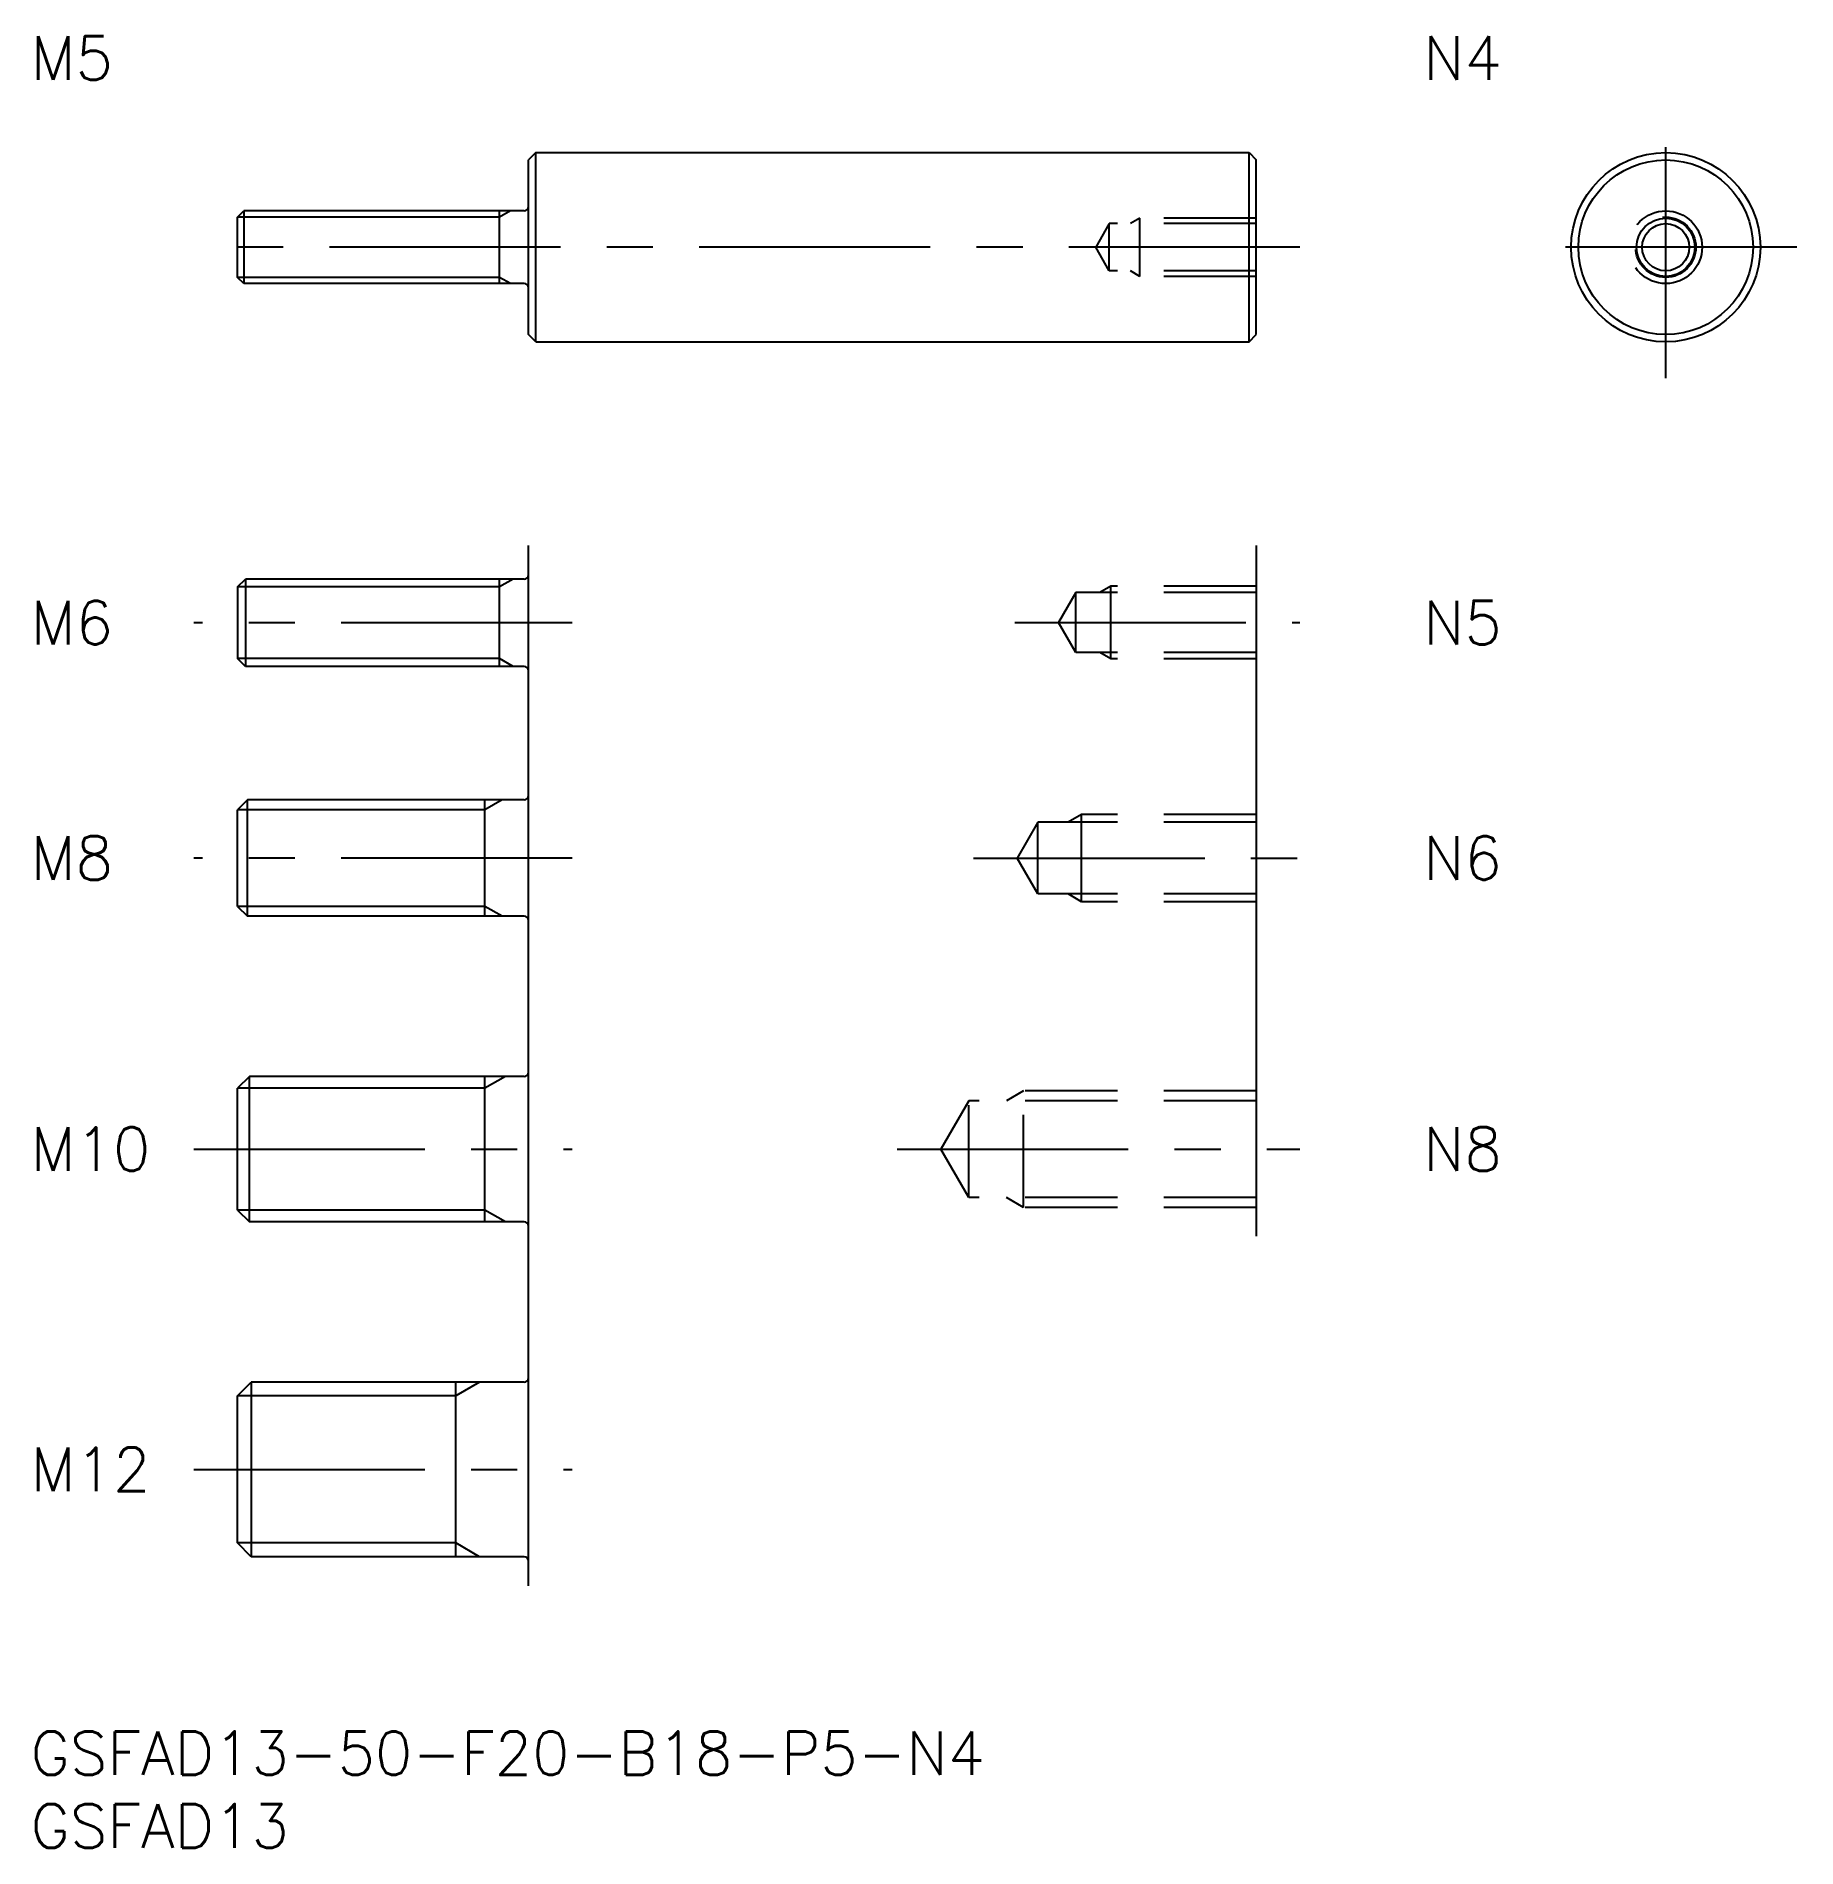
# Model space of a CAD drawing. Extents: x 0 to 121, y -8 to 116.
import ezdxf

# ---------------------------------------------------------------- set-up
doc = ezdxf.new("R2010")
doc.units = 0
doc.header["$LTSCALE"] = 0.5
doc.linetypes.add('CENTER', pattern=[50.8, 31.75, -6.35, 6.35, -6.35])
doc.linetypes.add('DASHED', pattern=[19.05, 12.7, -6.35])
for name, color, linetype in [('MSM_CENTER', 1, 'CENTER'), ('MSM_CONTINUOUS', 7, 'CONTINUOUS'), ('MSM_DASHED', 4, 'DASHED'), ('MSM_NARROW', 5, 'CONTINUOUS'), ('MSM_PART_NUMBER', 7, 'CONTINUOUS')]:
    doc.layers.add(name, color=color, linetype=linetype)
doc.styles.get("Standard").update_dxf_attribs({"font": 'txt.shx', "height": 1.5, "bigfont": 'bigfont.shx'})

# ---------------------------------------------------------------- blocks, each defined once
blk = doc.blocks.new('*U34')
at = {"layer": 'MSM_PART_NUMBER'}
blk.add_text('GSFAD13-50-F20-B18-P5-N4', height=3, dxfattribs=at).set_placement((0, -3))
blk = doc.blocks.new('*U35')
at = {"layer": 'MSM_PART_NUMBER'}
blk.add_text('GSFAD13', height=3, dxfattribs=at).set_placement((0, -8))

msp = doc.modelspace()

# ---------------------------------------------------------------- linework, layer by layer
at = {"layer": 'MSM_CENTER'}
for p, q in [((112.34, 92.97), (112.34, 110.97)), ((87.21, 101.97), (11.21, 101.97)), ((121.34, 101.97), (103.34, 101.97)), ((37.21, 76.17), (11.21, 76.17)), ((37.21, 76.17), (11.21, 76.17)), ((67.62, 76.18), (87.21, 76.18)), ((37.21, 60), (11.21, 60)), ((64.79, 60), (87.21, 60)), ((11.21, 40), (37.21, 40)), ((59.54, 40), (87.21, 40)), ((11.21, 18), (37.21, 18))]:
    msp.add_line(p, q, dxfattribs=at)
at = {"layer": 'MSM_CONTINUOUS'}
for p, q in [((34.71, 108.47), (34.21, 107.97)), ((34.71, 95.47), (34.71, 108.47)), ((34.71, 108.47), (83.71, 108.47)), ((83.71, 95.47), (83.71, 108.47)), ((83.71, 108.47), (84.21, 107.97)), ((34.21, 95.97), (34.21, 107.97)), ((84.21, 95.97), (84.21, 107.97)), ((14.21, 104.03), (14.65, 104.47)), ((14.21, 99.9), (14.21, 104.03)), ((33.91, 104.47), (14.65, 104.47)), ((14.65, 104.47), (14.65, 99.47)), ((32.21, 99.47), (32.21, 104.47)), ((14.65, 99.47), (14.21, 99.9)), ((33.91, 99.47), (14.65, 99.47)), ((34.71, 95.47), (34.21, 95.97)), ((83.71, 95.47), (84.21, 95.97)), ((34.71, 95.47), (83.71, 95.47)), ((34.21, 10), (34.21, 81.47)), ((84.21, 81.47), (84.21, 34.03)), ((14.21, 78.63), (14.76, 79.17)), ((14.21, 78.63), (14.21, 73.71)), ((33.91, 79.17), (14.76, 79.17)), ((14.76, 79.17), (14.76, 73.17)), ((32.21, 73.17), (32.21, 79.17)), ((14.76, 73.17), (14.21, 73.71)), ((33.91, 73.17), (14.76, 73.17)), ((14.89, 64), (14.21, 63.32)), ((33.91, 64), (14.89, 64)), ((14.89, 56), (14.89, 64)), ((31.21, 56), (31.21, 64)), ((14.21, 56.68), (14.21, 63.32)), ((14.21, 56.68), (14.89, 56)), ((33.91, 56), (14.89, 56)), ((15.03, 45), (14.21, 44.19)), ((33.91, 45), (15.03, 45)), ((15.03, 35), (15.03, 45)), ((31.21, 35), (31.21, 45)), ((14.21, 35.81), (14.21, 44.19)), ((14.21, 35.81), (15.03, 35)), ((33.91, 35), (15.03, 35)), ((14.21, 23.05), (15.16, 24)), ((33.91, 24), (15.16, 24)), ((15.16, 24), (15.16, 12)), ((29.21, 12), (29.21, 24)), ((14.21, 12.95), (14.21, 23.05)), ((15.16, 12), (14.21, 12.95)), ((33.91, 12), (15.16, 12))]:
    msp.add_line(p, q, dxfattribs=at)
for radius in [6.5, 6, 1.62]:
    msp.add_circle((112.34, 101.97), radius, dxfattribs=at)
for centre, start, end in [((33.91, 104.77), 270, 0), ((33.91, 99.17), 0, 90), ((33.91, 79.47), 270, 0), ((33.91, 72.87), 0, 90), ((33.91, 64.3), 270, 0), ((33.91, 55.7), 0, 90), ((33.91, 45.3), 270, 0), ((33.91, 34.7), 0, 90), ((33.91, 24.3), 270, 0), ((33.91, 11.7), 0, 90)]:
    msp.add_arc(centre, 0.3, start, end, dxfattribs=at)
at = {"layer": 'MSM_DASHED'}
for p, q in [((74.11, 103.59), (73.18, 101.97)), ((74.11, 100.35), (74.11, 103.59)), ((84.21, 103.59), (74.11, 103.59)), ((76.21, 103.97), (75.56, 103.59)), ((76.21, 99.97), (76.21, 103.97)), ((84.21, 103.97), (76.21, 103.97)), ((74.11, 100.35), (73.18, 101.97)), ((84.21, 100.35), (74.11, 100.35)), ((76.21, 99.97), (75.56, 100.35)), ((84.21, 99.97), (76.21, 99.97)), ((74.21, 78.68), (73.46, 78.25)), ((84.21, 78.68), (74.21, 78.68)), ((74.21, 73.68), (74.21, 78.68)), ((71.81, 78.25), (70.62, 76.18)), ((71.81, 74.12), (71.81, 78.25)), ((84.21, 78.25), (71.81, 78.25)), ((71.81, 74.12), (70.62, 76.18)), ((84.21, 74.12), (71.81, 74.12)), ((74.21, 73.68), (73.46, 74.12)), ((84.21, 73.68), (74.21, 73.68)), ((69.21, 62.46), (67.79, 60)), ((69.21, 57.54), (69.21, 62.46)), ((84.21, 62.46), (69.21, 62.46)), ((72.21, 63), (71.28, 62.46)), ((72.21, 57), (72.21, 63)), ((84.21, 63), (72.21, 63)), ((69.21, 57.54), (67.79, 60)), ((84.21, 57.54), (69.21, 57.54)), ((72.21, 57), (71.28, 57.54)), ((84.21, 57), (72.21, 57)), ((68.21, 44), (67.04, 43.32)), ((68.21, 36), (68.21, 44)), ((84.21, 44), (68.21, 44)), ((64.46, 43.32), (62.54, 40)), ((64.46, 36.68), (64.46, 43.32)), ((84.21, 43.32), (64.46, 43.32)), ((64.46, 36.68), (62.54, 40)), ((84.21, 36.68), (64.46, 36.68)), ((68.21, 36), (67.04, 36.68)), ((84.21, 36), (68.21, 36))]:
    msp.add_line(p, q, dxfattribs=at)
for radius in [2.5, 2.07]:
    msp.add_circle((112.34, 101.97), radius, dxfattribs=at)
at = {"layer": 'MSM_NARROW'}
for p, q in [((32.21, 104.03), (14.21, 104.03)), ((32.96, 104.47), (32.21, 104.03)), ((32.21, 99.9), (14.21, 99.9)), ((32.96, 99.47), (32.21, 99.9)), ((32.21, 78.63), (14.21, 78.63)), ((33.15, 79.17), (32.21, 78.63)), ((32.21, 73.71), (14.21, 73.71)), ((33.15, 73.17), (32.21, 73.71)), ((32.39, 64), (31.21, 63.32)), ((31.21, 63.32), (14.21, 63.32)), ((31.21, 56.68), (14.21, 56.68)), ((32.39, 56), (31.21, 56.68)), ((32.62, 45), (31.21, 44.19)), ((31.21, 44.19), (14.21, 44.19)), ((31.21, 35.81), (14.21, 35.81)), ((32.62, 35), (31.21, 35.81)), ((30.85, 24), (29.21, 23.05)), ((29.21, 23.05), (14.21, 23.05)), ((29.21, 12.95), (14.21, 12.95)), ((30.85, 12), (29.21, 12.95))]:
    msp.add_line(p, q, dxfattribs=at)
msp.add_circle((112.34, 101.97), 2, dxfattribs=at)

# ---------------------------------------------------------------- block references
at = {"layer": 'MSM_CONTINUOUS'}
for name in ['*U34', '*U35']:
    msp.add_blockref(name, (0, 0), dxfattribs=at)

# ---------------------------------------------------------------- texts
at = {"layer": 'MSM_PART_NUMBER'}
for s, p in [('M5', (0, 113.47)), ('N4', (95.68, 113.47)), ('M6', (0, 74.67)), ('N5', (95.68, 74.68)), ('M8', (0, 58.5)), ('N6', (95.68, 58.5)), ('M10', (0, 38.5)), ('N8', (95.68, 38.5)), ('M12', (0, 16.5))]:
    msp.add_text(s, height=3, dxfattribs=at).set_placement(p)

doc.saveas('drawing.dxf')
